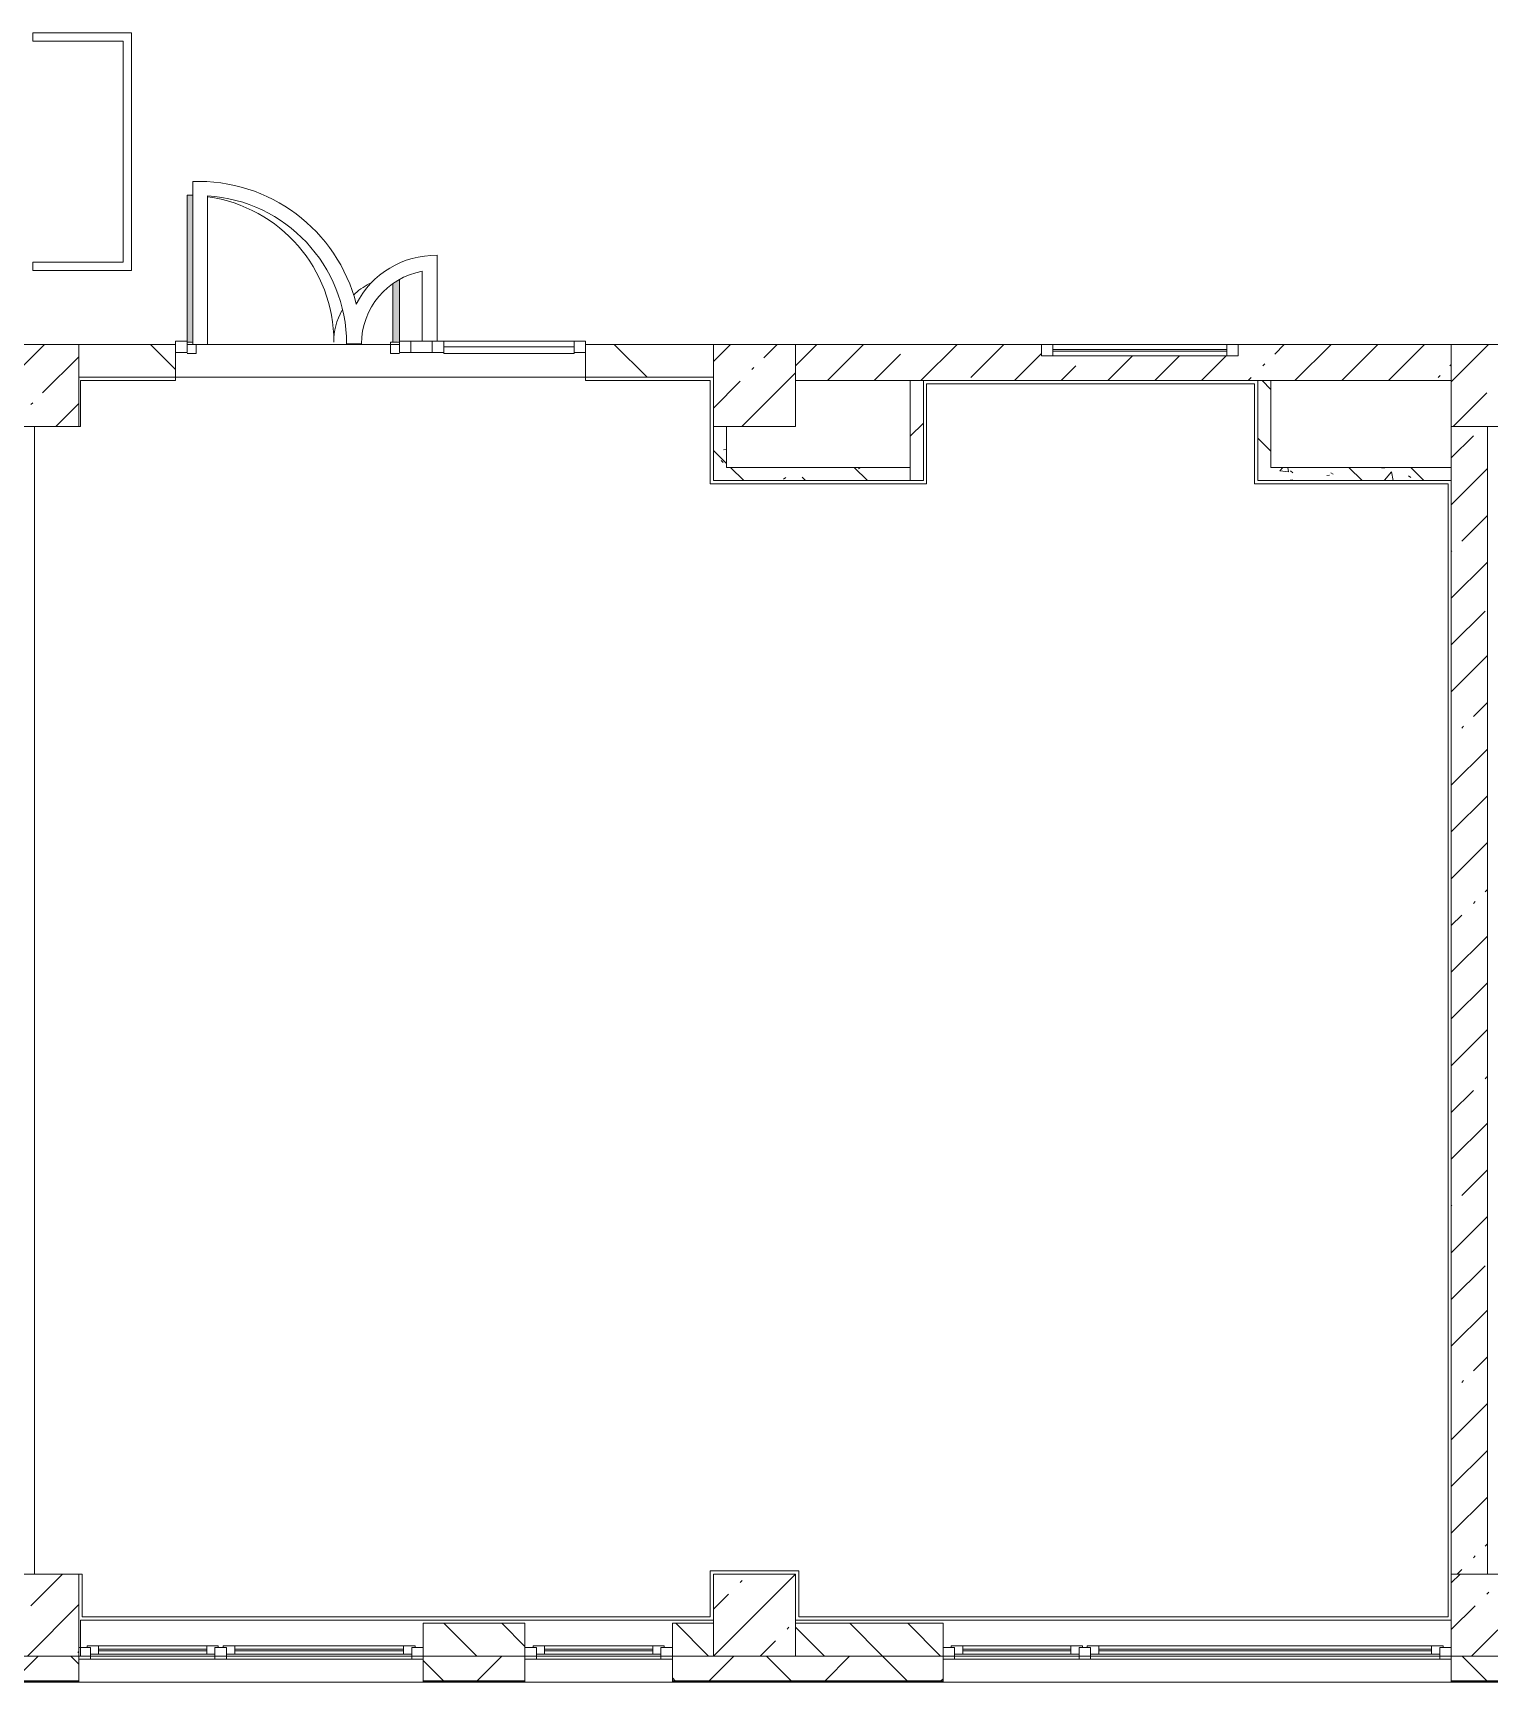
# Model space of a CAD drawing. Header units: millimetres. Extents: x -5714 to 188114, y -8553 to 29000.
# Drawn here: x 99864 to 108744, y -258 to 9800 of the extents above; entities that cross this region are included whole.
import ezdxf

# ---------------------------------------------------------------- set-up
doc = ezdxf.new("R2010")
doc.units = ezdxf.units.MM
for name, color, linetype, lineweight, true_color in [('A-DETL-GENF-5', 7, 'Continuous', 5, 0xaaaaaa), ('A-DOOR-3', 7, 'Continuous', 5, 0xaaaaaa), ('A-DOOR-4', 7, 'Continuous', 5, 0xe2e2e2), ('A-FLOR-2', 7, 'Continuous', 5, 0xaaaaaa), ('A-WALL-4', 7, 'Continuous', 9, 0x737373), ('I-WALL-4', 7, 'Continuous', 5, 0x787878)]:
    doc.layers.add(name, color=color, linetype=linetype, lineweight=lineweight, true_color=true_color)
for name, color, linetype, lineweight in [('A-GLAZ-2', 7, 'Continuous', 5), ('A-GLAZ-CURT-2', 7, 'Continuous', 5), ('A-GLAZ-CWMG-2', 7, 'Continuous', 5), ('A-WALL', 7, 'Continuous', 9), ('A-WALL-2', 7, 'Continuous', 5), ('I-WALL-2', 7, 'Continuous', 5), ('S-COLS-2', 7, 'Continuous', 5)]:
    doc.layers.add(name, color=color, linetype=linetype, lineweight=lineweight)
pattern_1 = [(45, (61103.76, 0), (-285.123, 285.123), []), (45, (61388.9, 0), (-285.123, 285.123), [504.031, -100.806, 16.764, -84.042])]
pattern_2 = [(135, (61103.76, 0), (-377.171, -377.171), [533.4, -88.9, 17.78, -88.9]), (135, (61103.76, 376.94), (-377.171, -377.171), []), (50, (61103.76, 0), (637.6445, -55.7866), [66.675, -733.425]), (355, (61103.76, 0), (-123.349, 668.699), [53.34, -586.74]), (100.451, (61156.9, -4.65), (514.299, 612.908), [56.665, -623.315]), (46.184, (61103.8, 177.8), (948.776, -147.15), [100.012, -1100.137]), (96.636, (61182.8, 165.5), (830.909, 865.997), [84.998, -934.973]), (351.184, (61103.8, 177.8), (830.918, 865.988), [80.01, -880.11]), (21, (61192.66, 133.35), (530.6506, -357.928), [66.675, -733.425]), (326, (61192.66, 133.35), (216.308, 644.6585), [53.34, -586.74]), (71.451, (61236.9, 103.5), (746.9596, 286.724), [56.665, -623.315]), (37.5, (61103.76, 0), (10.8105, 295.9426), [16.764, -562.864, 16.764, -578.866, -588.962]), (37.5, (61103.76, 0), (10.8105, 295.9426), [-1175.258, 16.764, -572.198]), (7.5, (61103.76, 0), (233.8692, 350.6318), [16.764, -322.834, 16.764, -549.529, -224.472]), (7.5, (61103.76, 0), (233.8692, 350.6318), [-905.891, 16.764, -207.708]), (327.5, (60905.51, 0), (474.5678, -20.0513), [16.764, -205.486, 16.764, -676.656, -920.115]), (327.5, (60905.51, 0), (474.5678, -20.0513), [-915.67, 16.764, -903.351]), (317.5, (60816.6, 0), (518.452, 88.9934), [16.764, -272.161, 16.764, -443.738, -653.415]), (317.5, (60816.6, 0), (518.452, 88.9934), [-749.427, 16.764, -636.651])]

# ---------------------------------------------------------------- blocks, each defined once
blk = doc.blocks.new('BSC_Колонна _Прямоугольная - 500х500-23286270-3_9_1_птичка')
at = {"layer": 'S-COLS-2'}
h = blk.add_hatch(dxfattribs=at)
h.set_pattern_fill('FP_41', color=256, style=0, pattern_type=2)
h.set_pattern_definition([(45, (-38790, -7650), (-285.123, 285.123), []), (45, (-38504.88, -7650), (-285.123, 285.123), [504.031, -100.806, 16.764, -84.042])])
h.paths.add_polyline_path([(-250, -250), (250, -250), (250, 250), (-250, 250), (-250, 100)])
for p, q in [((250, 250), (-250, 250)), ((-250, 250), (-250, -250)), ((250, -250), (250, 250)), ((-250, -250), (250, -250))]:
    blk.add_line(p, q, dxfattribs=at)
blk = doc.blocks.new('BSC_Колонна _Прямоугольная - 500х500-V106-3_9_1_птичка')
at = {"layer": 'S-COLS-2'}
h = blk.add_hatch(dxfattribs=at)
h.set_pattern_fill('FP_42', color=256, style=0, pattern_type=2)
h.set_pattern_definition([(45, (-43160, -7650), (-285.123, 285.123), []), (45, (-42874.88, -7650), (-285.123, 285.123), [504.031, -100.806, 16.764, -84.042])])
h.paths.add_polyline_path([(-250, -250), (250, -250), (250, 250), (-250, 250)])
for p, q in [((250, 250), (-250, 250)), ((-250, 250), (-250, -250)), ((250, -250), (250, 250)), ((-250, -250), (250, -250))]:
    blk.add_line(p, q, dxfattribs=at)
blk = doc.blocks.new('BSC_Колонна _Прямоугольная - 500х500-V107-3_9_1_птичка')
at = {"layer": 'S-COLS-2'}
h = blk.add_hatch(dxfattribs=at)
h.set_pattern_fill('FP_43', color=256, style=0, pattern_type=2)
h.set_pattern_definition([(45, (-47660, -7650), (-285.123, 285.123), []), (45, (-47374.88, -7650), (-285.123, 285.123), [504.031, -100.806, 16.764, -84.042])])
h.paths.add_polyline_path([(-113, -250), (250, -250), (250, 250), (-250, 250), (-250, -250)])
for p, q in [((250, 250), (-250, 250)), ((-250, 250), (-250, -250)), ((250, -250), (250, 250)), ((-250, -250), (250, -250))]:
    blk.add_line(p, q, dxfattribs=at)
blk = doc.blocks.new('BSC_Колонна _Прямоугольная - 500х500-V112-3_9_1_птичка')
at = {"layer": 'S-COLS-2'}
h = blk.add_hatch(dxfattribs=at)
h.set_pattern_fill('FP_48', color=256, style=0, pattern_type=2)
h.set_pattern_definition([(45, (-38790, -150), (-285.123, 285.123), []), (45, (-38504.88, -150), (-285.123, 285.123), [504.031, -100.806, 16.764, -84.042])])
h.paths.add_polyline_path([(-250, -250), (250, -250), (250, 250), (-250, 250), (-250, 80)])
for p, q in [((250, 250), (-250, 250)), ((-250, 250), (-250, -250)), ((250, -250), (250, 250)), ((-250, -250), (250, -250))]:
    blk.add_line(p, q, dxfattribs=at)
blk = doc.blocks.new('BSC_Колонна _Прямоугольная - 500х500-V113-3_9_1_птичка')
at = {"layer": 'S-COLS-2'}
h = blk.add_hatch(dxfattribs=at)
h.set_pattern_fill('FP_49', color=256, style=0, pattern_type=2)
h.set_pattern_definition([(45, (-43160, -150), (-285.123, 285.123), []), (45, (-42874.88, -150), (-285.123, 285.123), [504.031, -100.806, 16.764, -84.042])])
h.paths.add_polyline_path([(-250, -250), (250, -250), (250, 250), (-250, 250)])
for p, q in [((250, 250), (-250, 250)), ((-250, 250), (-250, -250)), ((250, -250), (250, 250)), ((-250, -250), (250, -250))]:
    blk.add_line(p, q, dxfattribs=at)
blk = doc.blocks.new('BSC_Колонна _Прямоугольная - 500х500-V114-3_9_1_птичка')
at = {"layer": 'S-COLS-2'}
h = blk.add_hatch(dxfattribs=at)
h.set_pattern_fill('FP_50', color=256, style=0, pattern_type=2)
h.set_pattern_definition([(45, (-47660, -150), (-285.123, 285.123), []), (45, (-47374.88, -150), (-285.123, 285.123), [504.031, -100.806, 16.764, -84.042])])
h.paths.add_polyline_path([(-250, -250), (250, -250), (250, 250), (-250, 250)])
for p, q in [((250, 250), (-250, 250)), ((-250, 250), (-250, -250)), ((250, -250), (250, 250)), ((-250, -250), (250, -250))]:
    blk.add_line(p, q, dxfattribs=at)
blk = doc.blocks.new('120_Окно_СКБ_2Ст - 120_Окно_СКБ_2Ст 3100х2500 _мал_створка слева_ 2-V137-3_9_1_птичка')
at = {"layer": 'A-GLAZ-2'}
for p, q in [((-1550, -127), (-1550, -57)), ((-1550, -57), (-1480, -57)), ((1550, -57), (-1550, -57)), ((-1480, -57), (-1480, -127)), ((650, -87), (-1480, -87)), ((-1480, -87), (-1480, -127)), ((-1430, -137), (-1430, -87)), ((600, -137), (600, -87)), ((650, -127), (650, -57)), ((650, -57), (720, -57)), ((650, -127), (650, -87)), ((720, -57), (720, -127)), ((1480, -87), (720, -87)), ((720, -87), (720, -127)), ((770, -137), (770, -87)), ((1430, -137), (1430, -87)), ((1480, -127), (1480, -57)), ((1480, -57), (1550, -57)), ((1480, -127), (1480, -87)), ((1550, -57), (1550, -127)), ((-1480, -127), (-1550, -127)), ((-1550, -127), (-1500, -127)), ((-1480, -127), (-1500, -127)), ((-1500, -127), (-1500, -137)), ((-1500, -137), (670, -137)), ((670, -137), (-1500, -137)), ((-1430, -107), (600, -107)), ((600, -117), (-1430, -117)), ((720, -127), (650, -127)), ((670, -127), (650, -127)), ((670, -127), (700, -127)), ((670, -137), (670, -127)), ((720, -127), (700, -127)), ((700, -127), (700, -137)), ((700, -137), (1500, -137)), ((1500, -137), (700, -137)), ((770, -107), (1430, -107)), ((1430, -117), (770, -117)), ((1550, -127), (1480, -127)), ((1500, -127), (1480, -127)), ((1500, -127), (1550, -127)), ((1500, -137), (1500, -127))]:
    blk.add_line(p, q, dxfattribs=at)
blk = doc.blocks.new('120_Окно_СКБ_2Ст - 120_Окно_СКБ_2Ст 2100х2400 _мал створка справа_-V138-3_9_1_птичка')
at = {"layer": 'A-GLAZ-2'}
for p, q in [((-1050, -127), (-1050, -57)), ((-1050, -57), (-980, -57)), ((1050, -57), (-1050, -57)), ((-980, -57), (-980, -127)), ((150, -87), (-980, -87)), ((-980, -87), (-980, -127)), ((-930, -137), (-930, -87)), ((100, -137), (100, -87)), ((150, -127), (150, -57)), ((150, -57), (220, -57)), ((150, -127), (150, -87)), ((220, -57), (220, -127)), ((980, -87), (220, -87)), ((220, -87), (220, -127)), ((270, -137), (270, -87)), ((930, -137), (930, -87)), ((980, -127), (980, -57)), ((980, -57), (1050, -57)), ((980, -127), (980, -87)), ((1050, -57), (1050, -127)), ((-980, -127), (-1050, -127)), ((-1050, -127), (-1000, -127)), ((-980, -127), (-1000, -127)), ((-1000, -127), (-1000, -137)), ((-1000, -137), (170, -137)), ((170, -137), (-1000, -137)), ((-930, -107), (100, -107)), ((100, -117), (-930, -117)), ((220, -127), (150, -127)), ((170, -127), (150, -127)), ((170, -127), (200, -127)), ((170, -137), (170, -127)), ((220, -127), (200, -127)), ((200, -127), (200, -137)), ((200, -137), (1000, -137)), ((1000, -137), (200, -137)), ((270, -107), (930, -107)), ((930, -117), (270, -117)), ((1050, -127), (980, -127)), ((1000, -127), (980, -127)), ((1000, -127), (1050, -127)), ((1000, -137), (1000, -127))]:
    blk.add_line(p, q, dxfattribs=at)
blk = doc.blocks.new('120_Окно_СКБ_1Ст - 120_Окно_СКБ_1Ст 900х2500_h_-V135-3_9_1_птичка')
at = {"layer": 'A-GLAZ-2'}
for p, q in [((-450, -127), (-450, -57)), ((-450, -57), (-380, -57)), ((450, -57), (-450, -57)), ((-380, -57), (-380, -127)), ((380, -87), (-380, -87)), ((-380, -87), (-380, -127)), ((-330, -137), (-330, -87)), ((330, -137), (330, -87)), ((380, -127), (380, -57)), ((380, -57), (450, -57)), ((380, -127), (380, -87)), ((450, -57), (450, -127)), ((-380, -127), (-450, -127)), ((-450, -127), (-400, -127)), ((-380, -127), (-400, -127)), ((-400, -127), (-400, -137)), ((-400, -137), (400, -137)), ((400, -137), (-400, -137)), ((-330, -107), (330, -107)), ((330, -117), (-330, -117)), ((450, -127), (380, -127)), ((400, -127), (380, -127)), ((400, -127), (450, -127)), ((400, -137), (400, -127))]:
    blk.add_line(p, q, dxfattribs=at)
blk = doc.blocks.new('Прямоугольный импост - 50 x 70 мм-V244-3_9_1_птичка')
at = {"layer": 'A-GLAZ-CWMG-2'}
for p, q in [((-70, 35), (0, 35)), ((-70, -35), (-70, 35)), ((0, 35), (0, -35)), ((0, -35), (-70, -35))]:
    blk.add_line(p, q, dxfattribs=at)
blk = doc.blocks.new('Дверь_Витражная_остекление_ - ДВН_ДАО_Главный вход_1200 в свету-V245-3_9_1_птичка')
at = {"layer": 'A-DOOR-4'}
for points in [[(-647, 30), (-613, 35), (-613, 925), (-647, 922), (-647, 35)], [(607, 30), (647, 35), (647, 410), (607, 378), (607, 35)]]:
    blk.add_hatch(color=256, dxfattribs=at).paths.add_polyline_path(points)
at = {"layer": 'A-DETL-GENF-5'}
for p, q in [((-613, 925), (-647, 925)), ((-647, 925), (-647, 35)), ((647, 35), (647, 410)), ((607, 385), (607, 30)), ((-647, 30), (-613, 30)), ((-613, 30), (-647, 30)), ((-592, -40), (-592, 15)), ((592, -40), (592, 30)), ((592, 30), (647, 30)), ((607, 30), (647, 30)), ((-647, -40), (-592, -40)), ((647, -40), (592, -40))]:
    blk.add_line(p, q, dxfattribs=at)
at = {"layer": 'A-DOOR-3'}
for p, q in [((-647, 925), (-647, 35)), ((647, 410), (647, 35))]:
    blk.add_line(p, q, dxfattribs=at)
for centre, radius, start, end in [((-647, 30), 895, 87.7864, 90), ((-647, 30), 895, 360, 81.929), ((647, 30), 400, 117.1206, 134.5389), ((647, 30), 400, 151.213, 180)]:
    blk.add_arc(centre, radius, start, end, dxfattribs=at)
blk = doc.blocks.new('Системная панель - Стемалит - 40мм-V246-3_9_1_птичка')
at = {"layer": 'A-GLAZ-CURT-2'}
for p, q in [((65, 35), (-65, 35)), ((-65, 35), (-65, -35)), ((65, -35), (65, 35)), ((-65, -35), (65, -35))]:
    blk.add_line(p, q, dxfattribs=at)
blk = doc.blocks.new('Прямоугольный импост - 50 x 70 мм-V247-3_9_1_птичка')
at = {"layer": 'A-GLAZ-CWMG-2'}
for p, q in [((-35, 35), (35, 35)), ((-35, -35), (-35, 35)), ((35, 35), (35, -35)), ((35, -35), (-35, -35))]:
    blk.add_line(p, q, dxfattribs=at)
blk = doc.blocks.new('Прямоугольный импост - 50 x 70 мм-V248-3_9_1_птичка')
at = {"layer": 'A-GLAZ-CWMG-2'}
for p, q in [((0, 35), (-70, 35)), ((-70, 35), (-70, -35)), ((0, -35), (0, 35)), ((-70, -35), (0, -35))]:
    blk.add_line(p, q, dxfattribs=at)
blk = doc.blocks.new('Системная панель - Стекло - 40мм-V249-3_9_1_птичка')
at = {"layer": 'A-GLAZ-CURT-2'}
for p, q in [((397.5, 0), (-397.5, 0)), ((-397.5, 0), (-397.5, -40)), ((397.5, -40), (397.5, 0)), ((-397.5, -40), (397.5, -40))]:
    blk.add_line(p, q, dxfattribs=at)
blk = doc.blocks.new('Прямоугольный импост - 50 x 70 мм-V250-3_9_1_птичка')
at = {"layer": 'A-GLAZ-CWMG-2'}
for p, q in [((-35, 35), (35, 35)), ((-35, -35), (-35, 35)), ((35, 35), (35, -35)), ((35, -35), (-35, -35))]:
    blk.add_line(p, q, dxfattribs=at)
blk = doc.blocks.new('Прямоугольный импост - 50 x 70 мм-V251-3_9_1_птичка')
at = {"layer": 'A-GLAZ-CWMG-2'}
blk.add_line((42060, 7920), (41265, 7920), dxfattribs=at)
blk = doc.blocks.new('120_Окно_СКБ_1Ст - 120_Окно_СКБ_1Ст 400х1200 EI30-V257-3_9_1_птичка')
at = {"layer": 'A-GLAZ-2'}
for p, q in [((-600, 40), (-600, 110)), ((-600, 110), (-530, 110)), ((600, 110), (-600, 110)), ((-530, 110), (-530, 40)), ((530, 40), (530, 110)), ((530, 110), (600, 110)), ((600, 110), (600, 40)), ((-530, 40), (-600, 40)), ((-600, 40), (600, 40)), ((530, 80), (-530, 80)), ((530, 70), (-530, 70)), ((600, 40), (530, 40))]:
    blk.add_line(p, q, dxfattribs=at)

msp = doc.modelspace()

# ---------------------------------------------------------------- hatches: boundary and pattern name
at = {"layer": 'A-WALL-2'}
h = msp.add_hatch(dxfattribs=at)
h.set_pattern_fill('FP_64', color=256, style=0, pattern_type=2)
h.set_pattern_definition([(135, (61103.76, 0), (-176.7767, -176.7767), [])])
h.paths.add_polyline_path([(126362.5, -100), (126513.8, -100), (126513.8, 100), (126263.8, 100), (126263.8, -100)])
h.paths.add_polyline_path([(116108.2, -100), (116613.8, -100), (116613.8, 100), (115863.8, 100), (115863.8, -100)])
h.paths.add_polyline_path([(118013.8, -100), (118913.8, -100), (118913.8, 100), (118013.8, 100), (118013.8, -52.2)])
h.paths.add_polyline_path([(125363.8, -100), (125363.8, 100), (124813.8, 100), (124813.8, -100)])
h.paths.add_polyline_path([(122513.8, -100), (122713.8, -100), (122713.8, 100), (122513.8, 100), (122513.8, 42.9)])
h.paths.add_polyline_path([(104921.8, -100), (105413.8, -100), (105413.8, 100), (104513.8, 100), (104513.8, -100)])
h.paths.add_polyline_path([(109263.8, -100), (109263.8, 100), (109013.8, 100), (109013.8, -100)])
h.paths.add_polyline_path([(112113.8, -100), (112113.8, 100), (111363.8, 100), (111363.8, -100)])
h.paths.add_polyline_path([(103763.8, -100), (104013.8, -100), (104013.8, 100), (103763.8, 100)])
h.paths.add_polyline_path([(113513.8, -100), (113763.8, -100), (113763.8, 100), (113513.8, 100), (113513.8, 33.3)])
h.paths.add_polyline_path([(102863.8, -100), (102863.8, 100), (102243.8, 100), (102243.8, -100)])
h.paths.add_polyline_path([(99643.8, -100), (99643.8, 100), (99593.8, 100), (99593.8, -100)])
h = msp.add_hatch(dxfattribs=at)
h.set_pattern_fill('FP_66', color=256, style=0, pattern_type=2)
h.set_pattern_definition([(45, (61103.76, 0), (-353.5534, 353.5534), []), (135, (61103.76, 0), (-353.5534, -353.5534), [])])
h.paths.add_polyline_path([(116108.2, -250), (116613.8, -250), (116613.8, -100), (115863.8, -100), (115863.8, -250)])
h.paths.add_polyline_path([(117730.9, -250), (117730.9, -100), (117513.8, -100), (117513.8, -250)])
h.paths.add_polyline_path([(112113.8, -250), (112113.8, -100), (111363.8, -100), (111363.8, -250)])
h.paths.add_polyline_path([(102243.8, -250), (102863.8, -250), (102863.8, -100), (102243.8, -100)])
h.paths.add_polyline_path([(109013.8, -250), (109263.8, -250), (109263.8, -100), (108513.8, -100), (108513.8, -250), (108650.6, -250)])
h.paths.add_polyline_path([(103763.8, -250), (105413.8, -250), (105413.8, -100), (103763.8, -100)])
h.paths.add_polyline_path([(113763.8, -250), (113763.8, -100), (113013.8, -100), (113013.8, -250), (113311.6, -250)])
h.paths.add_polyline_path([(100143.8, -250), (100143.8, -100), (99413.8, -100), (99413.8, -250)])
at = {"layer": 'I-WALL-2'}
h = msp.add_hatch(dxfattribs=at)
h.set_pattern_fill('FP_65', color=256, style=0, pattern_type=2)
h.set_pattern_definition([(135, (61103.76, 0), (-353.5534, -353.5534), [])])
h.paths.add_polyline_path([(103233.8, 7700), (104013.8, 7700), (104013.8, 7900), (103233.8, 7900)])
h.paths.add_polyline_path([(100733.8, 7700), (100733.8, 7900), (100143.8, 7900), (100143.8, 7700)])
h.paths.add_polyline_path([(99643.8, 7700), (99643.8, 7900), (99593.8, 7900), (99593.8, 7700)])
h = msp.add_hatch(dxfattribs=at)
h.set_pattern_fill('FP_62', color=256, style=0, pattern_type=2)
h.set_pattern_definition(pattern_1)
h.paths.add_polyline_path([(107413.8, 7680), (108513.8, 7680), (108513.8, 7900), (107213.8, 7900), (107213.8, 7830), (106013.8, 7830), (106013.8, 7900), (104513.8, 7900), (104513.8, 7680), (107333.8, 7680)])
h = msp.add_hatch(dxfattribs=at)
h.set_pattern_fill('FP_67', color=256, style=0, pattern_type=2)
h.set_pattern_definition([(45, (61103.76, 0), (-176.7767, 176.7767), [])])
h.paths.add_polyline_path([(105293.8, 7070), (105293.8, 7680), (105213.8, 7680), (105213.8, 7070)])
h = msp.add_hatch(dxfattribs=at)
h.set_pattern_fill('FP_62', color=256, style=0, pattern_type=2)
h.set_pattern_definition(pattern_1)
h.paths.add_polyline_path([(108733.8, 400), (108733.8, 7400), (108513.8, 7400), (108513.8, 400), (108724.3, 400)])
at = {"layer": 'I-WALL-4'}
h = msp.add_hatch(dxfattribs=at)
h.set_pattern_fill('FP_70', color=256, style=0, pattern_type=2)
h.set_pattern_definition(pattern_2)
h.paths.add_polyline_path([(107413.8, 7070), (107413.8, 7680), (107333.8, 7680), (107333.8, 7070)])
h = msp.add_hatch(dxfattribs=at)
h.set_pattern_fill('FP_70', color=256, style=0, pattern_type=2)
h.set_pattern_definition(pattern_2)
h.paths.add_polyline_path([(104093.8, 7150), (104093.8, 7400), (104013.8, 7400), (104013.8, 7150)])
h = msp.add_hatch(dxfattribs=at)
h.set_pattern_fill('FP_70', color=256, style=0, pattern_type=2)
h.set_pattern_definition(pattern_2)
h.paths.add_polyline_path([(105213.8, 7070), (105213.8, 7150), (104013.8, 7150), (104013.8, 7070), (104921.8, 7070)])
h = msp.add_hatch(dxfattribs=at)
h.set_pattern_fill('FP_70', color=256, style=0, pattern_type=2)
h.set_pattern_definition(pattern_2)
h.paths.add_polyline_path([(108513.8, 7070), (108513.8, 7150), (107413.8, 7150), (107413.8, 7070)])

# ---------------------------------------------------------------- linework, layer by layer
at = {"layer": 'A-FLOR-2'}
for p, q in [((100463.8, 9799.8), (99863.8, 9799.8)), ((99863.8, 9799.8), (99863.8, 9749.8)), ((100463.8, 8351.7), (100463.8, 9799.8)), ((99863.8, 9749.8), (100413.8, 9749.8)), ((100413.8, 9749.8), (100413.8, 8401.7)), ((100837.8, 8894.4), (100837.8, 7900)), ((100927.8, 7900), (100927.8, 8806.8)), ((100413.8, 8401.7), (99863.8, 8401.7)), ((99863.8, 8401.7), (99863.8, 8351.7)), ((99863.8, 8351.7), (100463.8, 8351.7)), ((102327.9, 7920), (102327.9, 8443.9)), ((102237.9, 8346.4), (102237.9, 7920)), ((100837.8, 7900), (100927.8, 7900)), ((101776.4, 7903.5), (101866.4, 7903.5)), ((100733.8, 7680), (100153.8, 7680)), ((100153.8, 7680), (100153.8, 7400)), ((100733.8, 7700), (100733.8, 7680)), ((103233.8, 7680), (103233.8, 7700)), ((103993.8, 7680), (103233.8, 7680)), ((103993.8, 7050), (103993.8, 7680)), ((107313.8, 7660), (105313.8, 7660)), ((105313.8, 7660), (105313.8, 7050)), ((107313.8, 7050), (107313.8, 7660)), ((99873.8, 7400), (99873.8, 400)), ((100153.8, 7400), (100143.8, 7400)), ((105313.8, 7050), (103993.8, 7050)), ((108493.8, 7050), (107313.8, 7050)), ((108493.8, 140), (108493.8, 7050)), ((103993.8, 140), (103993.8, 420)), ((103993.8, 420), (104533.8, 420)), ((104533.8, 420), (104533.8, 140)), ((100143.8, 400), (100163.8, 400)), ((100163.8, 400), (100163.8, 140)), ((100163.8, 140), (103993.8, 140)), ((104533.8, 140), (108493.8, 140))]:
    msp.add_line(p, q, dxfattribs=at)
for centre, radius, start, end in [((100871.4, 7900), 995, 14.33829, 91.93805), ((100871.4, 7903.5), 905, 360, 86.42904), ((102320.4, 7900), 544, 89.21005, 153.06648), ((102320.4, 7900), 454, 100.46985, 179.55829)]:
    msp.add_arc(centre, radius, start, end, dxfattribs=at)
at = {"layer": 'A-WALL'}
for p, q in [((105293.8, 7680), (105213.8, 7680)), ((107413.8, 7680), (107333.8, 7680)), ((105213.8, 7070), (105213.8, 7150)), ((108513.8, 7070), (108513.8, 7150)), ((102243.8, -100), (102863.8, -100)), ((103763.8, -100), (104013.8, -100)), ((104513.8, -100), (105413.8, -100)), ((102243.8, -250), (102863.8, -250)), ((102243.8, -253), (102863.8, -253)), ((103763.8, -250), (105413.8, -250)), ((103763.8, -253), (105413.8, -253)), ((108513.8, -250), (109263.8, -250)), ((108513.8, -253), (109263.8, -253))]:
    msp.add_line(p, q, dxfattribs=at)
at = {"layer": 'A-WALL-2'}
for p, q in [((102863.8, 100), (102243.8, 100)), ((102243.8, 100), (102243.8, -258)), ((102863.8, -258), (102863.8, 100)), ((104013.8, 100), (103763.8, 100)), ((103763.8, 100), (103763.8, -258)), ((105413.8, 100), (104513.8, 100)), ((105413.8, -258), (105413.8, 100)), ((100143.8, -258), (100143.8, -100)), ((100143.8, -100), (100153.8, -100)), ((102863.8, -100), (103763.8, -100)), ((105413.8, -100), (108513.8, -100)), ((108513.8, -100), (108513.8, -258)), ((111363.8, -258), (97626.8, -258))]:
    msp.add_line(p, q, dxfattribs=at)
at = {"layer": 'A-WALL-4'}
for p, q in [((98526.8, -250), (100143.8, -250)), ((98526.8, -253), (100143.8, -253))]:
    msp.add_line(p, q, dxfattribs=at)
at = {"layer": 'I-WALL-2'}
for p, q in [((100733.8, 7900), (100143.8, 7900)), ((100733.8, 7700), (100733.8, 7900)), ((100803.8, 7900), (100837.8, 7900)), ((100927.8, 7900), (102098.8, 7900)), ((104013.8, 7900), (103233.8, 7900)), ((103233.8, 7900), (103233.8, 7700)), ((106013.8, 7900), (104513.8, 7900)), ((108513.8, 7900), (107213.8, 7900)), ((104013.8, 7700), (100143.8, 7700)), ((104513.8, 7680), (105213.8, 7680)), ((105213.8, 7680), (105213.8, 7150)), ((105293.8, 7070), (105293.8, 7680)), ((105293.8, 7680), (107333.8, 7680)), ((107333.8, 7680), (107333.8, 7070)), ((107413.8, 7150), (107413.8, 7680)), ((107413.8, 7680), (108513.8, 7680)), ((104013.8, 7400), (104013.8, 7070)), ((104093.8, 7150), (104093.8, 7400)), ((108513.8, 7400), (108513.8, 7150)), ((108733.8, 400), (108733.8, 7400)), ((105213.8, 7150), (104093.8, 7150)), ((108513.8, 7150), (107413.8, 7150)), ((104013.8, 7070), (105293.8, 7070)), ((107333.8, 7070), (108513.8, 7070)), ((108513.8, 7070), (108513.8, 400)), ((100153.8, 120), (104013.8, 120)), ((100153.8, 120), (100153.8, -100)), ((104513.8, 120), (108513.8, 120)), ((102243.8, -100), (100153.8, -100))]:
    msp.add_line(p, q, dxfattribs=at)

# ---------------------------------------------------------------- block references
at = {"layer": 'A-DOOR-3'}
msp.add_blockref('Дверь_Витражная_остекление_ - ДВН_ДАО_Главный вход_1200 в свету-V245-3_9_1_птичка', (101451.3, 7885), dxfattribs=at)
at = {"layer": 'A-GLAZ-2'}
msp.add_blockref('120_Окно_СКБ_1Ст - 120_Окно_СКБ_1Ст 400х1200 EI30-V257-3_9_1_птичка', (106613.8, 7790), dxfattribs=at)
at = {"layer": 'A-GLAZ-2', "rotation": 180}
for name, p in [('120_Окно_СКБ_2Ст - 120_Окно_СКБ_2Ст 2100х2400 _мал створка справа_-V138-3_9_1_птичка', (101193.8, -175)), ('120_Окно_СКБ_1Ст - 120_Окно_СКБ_1Ст 900х2500_h_-V135-3_9_1_птичка', (103313.8, -175)), ('120_Окно_СКБ_2Ст - 120_Окно_СКБ_2Ст 3100х2500 _мал_створка слева_ 2-V137-3_9_1_птичка', (106963.8, -175))]:
    msp.add_blockref(name, p, dxfattribs=at)
at = {"layer": 'A-GLAZ-CURT-2'}
for name, p in [('Системная панель - Стемалит - 40мм-V246-3_9_1_птичка', (102233.8, 7885)), ('Системная панель - Стекло - 40мм-V249-3_9_1_птичка', (102766.3, 7885))]:
    msp.add_blockref(name, p, dxfattribs=at)
at = {"layer": 'A-GLAZ-CWMG-2', "rotation": 180}
msp.add_blockref('Прямоугольный импост - 50 x 70 мм-V248-3_9_1_птичка', (100733.8, 7885), dxfattribs=at)
at = {"layer": 'A-GLAZ-CWMG-2', "extrusion": (0, 0, -1), "rotation": 180}
for name, p in [('Прямоугольный импост - 50 x 70 мм-V247-3_9_1_птичка', (-102133.8, 7885)), ('Прямоугольный импост - 50 x 70 мм-V250-3_9_1_птичка', (-102333.8, 7885)), ('Прямоугольный импост - 50 x 70 мм-V244-3_9_1_птичка', (-103233.8, 7885))]:
    msp.add_blockref(name, p, dxfattribs=at)
at = {"layer": 'A-GLAZ-CWMG-2'}
msp.add_blockref('Прямоугольный импост - 50 x 70 мм-V251-3_9_1_птичка', (61103.8, 0), dxfattribs=at)
at = {"layer": 'S-COLS-2'}
for name, p in [('BSC_Колонна _Прямоугольная - 500х500-23286270-3_9_1_птичка', (99893.8, 7650)), ('BSC_Колонна _Прямоугольная - 500х500-V106-3_9_1_птичка', (104263.8, 7650)), ('BSC_Колонна _Прямоугольная - 500х500-V107-3_9_1_птичка', (108763.8, 7650)), ('BSC_Колонна _Прямоугольная - 500х500-V112-3_9_1_птичка', (99893.8, 150)), ('BSC_Колонна _Прямоугольная - 500х500-V113-3_9_1_птичка', (104263.8, 150)), ('BSC_Колонна _Прямоугольная - 500х500-V114-3_9_1_птичка', (108763.8, 150))]:
    msp.add_blockref(name, p, dxfattribs=at)

doc.saveas('drawing.dxf')
